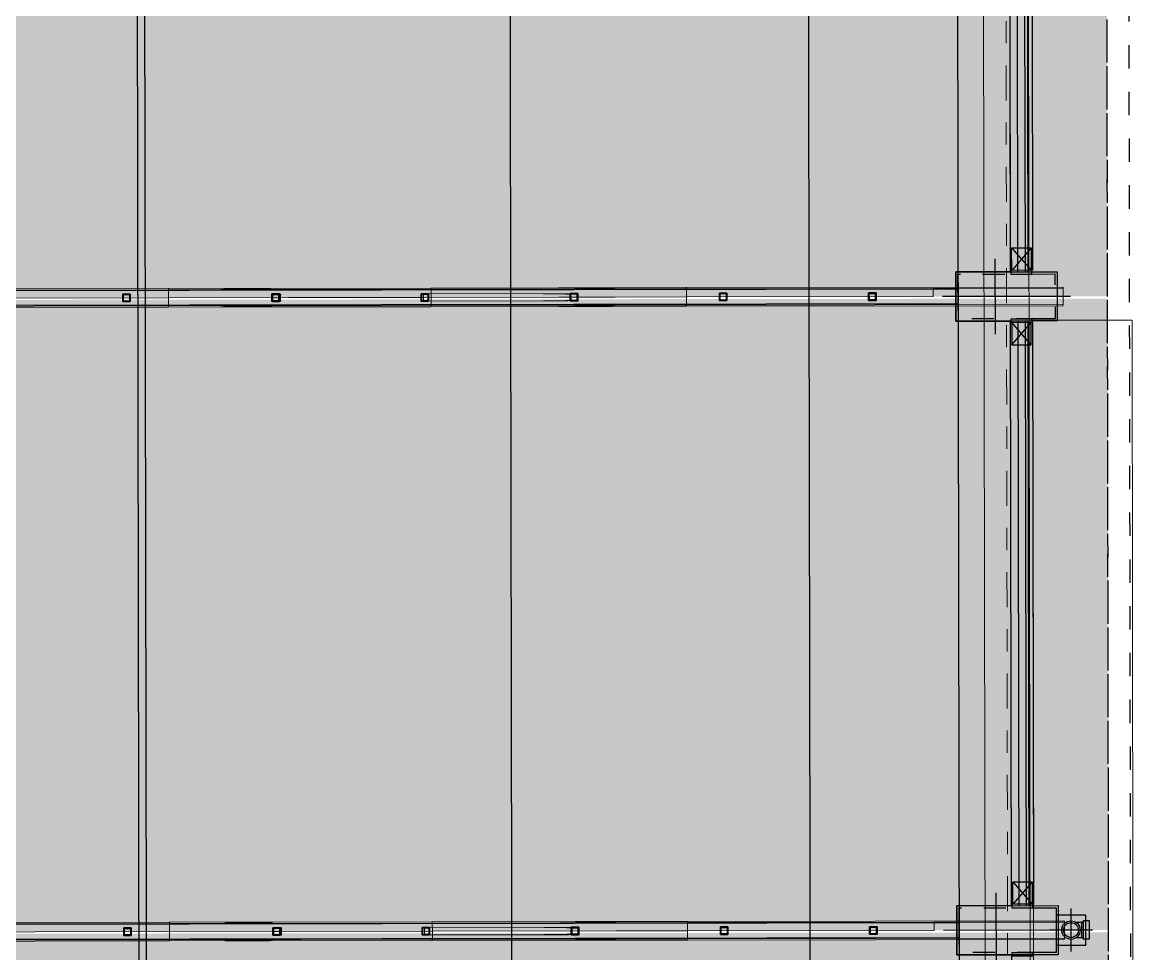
# Model space of a CAD drawing. Header units: inches. Extents: x 1693 to 10990, y 1878 to 5055.
# Drawn here: x 10313.09 to 10318.13, y 4353.76 to 4357.97 of the extents above; entities that cross this region are included whole.
import ezdxf

# ---------------------------------------------------------------- set-up
doc = ezdxf.new("R2010")
doc.units = ezdxf.units.IN
for name, pattern in [('CENTER2', [1.125, 0.75, -0.125, 0.125, -0.125]), ('Punto & Raya', [0.335139, 0.176389, -0.088194, 0, -0.070556]), ('Punto & Rayas', [0.335139, 0.15875, -0.088194, 0, -0.088194]), ('Rayas', [0.211667, 0.105833, -0.105833]), ('Rayas Pequeñas', [0.141111, 0.070556, -0.070556])]:
    doc.linetypes.add(name, pattern=pattern)
for name, color, linetype, lineweight, true_color in [('BLOQUE A-VIGAS_Pluma_Nº__69', 7, 'Continuous', 5, 0x71cebe), ('BLOQUE A-VIGAS_Pluma_Nº__90', 7, 'Continuous', 5, 0x00bfbf), ('BLOQUE E-MOBILIARIO_Pluma_Nº__28', 7, 'Continuous', 35, 0xa80f02), ('CUBIERTA CALAMINON Y TRANSLUCIDO_Pluma_Nº__4', 7, 'Continuous', 13, 0x029e21), ('CUBIERTA CALAMINON Y TRANSLUCIDO_Pluma_Nº__92', 7, 'Continuous', 13, 0xbf8080)]:
    doc.layers.add(name, color=color, linetype=linetype, lineweight=lineweight, true_color=true_color)
doc.layers.add('BLOQUE E-MOBILIARIO', color=7, linetype='Continuous')
doc.layers.add('CUBIERTA CALAMINON Y TRANSLUCIDO_Pluma_Nº__19', color=255, linetype='Continuous', lineweight=0)
doc.layers.add('CUBIERTA CALAMINON Y TRANSLUCIDO_Pluma_Nº__60', color=230, linetype='Continuous', lineweight=25)
pattern_1 = [(45, (0, 0), (-0.079549513, 0.079549513), []), (45, (-0.02652, 0.02652), (-0.079549513, 0.079549513), [])]

# ---------------------------------------------------------------- blocks, each defined once
blk = doc.blocks.new('SHS Conf en Caliente V 23[227]', base_point=(-2.7163, -412.0211))
at = {"layer": 'BLOQUE E-MOBILIARIO', "linetype": 'Continuous', "lineweight": 0, "true_color": 0xffffff}
h = blk.add_hatch(dxfattribs=at)
h.set_pattern_fill('ACERO', style=0, pattern_type=2)
h.set_pattern_definition(pattern_1)
h.paths.add_polyline_path([(-2.6845, -412.0055), (-2.7318, -411.9893), (-2.748, -412.0367), (-2.7007, -412.0528)])
h.paths.add_polyline_path([(-2.6883, -412.0074), (-2.7025, -412.049), (-2.7442, -412.0348), (-2.73, -411.9931)], flags=0)
at = {"layer": 'BLOQUE E-MOBILIARIO_Pluma_Nº__28', "color": 14, "linetype": 'Rayas Pequeñas', "lineweight": 35, "true_color": 0xa80f02}
for p, q in [((-2.7318, -411.9893), (-2.748, -412.0367)), ((-2.748, -412.0367), (-2.7007, -412.0528)), ((-2.7442, -412.0348), (-2.73, -411.9931)), ((-2.7025, -412.049), (-2.7442, -412.0348)), ((-2.6845, -412.0055), (-2.7318, -411.9893)), ((-2.73, -411.9931), (-2.6883, -412.0074)), ((-2.6883, -412.0074), (-2.7025, -412.049)), ((-2.7007, -412.0528), (-2.6845, -412.0055))]:
    blk.add_line(p, q, dxfattribs=at)
blk = doc.blocks.new('SHS Conf en Caliente V 23[228]', base_point=(-1.7699, -412.3442))
at = {"layer": 'BLOQUE E-MOBILIARIO', "linetype": 'Continuous', "lineweight": 0, "true_color": 0xffffff}
h = blk.add_hatch(dxfattribs=at)
h.set_pattern_fill('ACERO', style=0, pattern_type=2)
h.set_pattern_definition(pattern_1)
h.paths.add_polyline_path([(-1.7382, -412.3286), (-1.7855, -412.3125), (-1.8016, -412.3598), (-1.7543, -412.3759)])
h.paths.add_polyline_path([(-1.742, -412.3305), (-1.7562, -412.3721), (-1.7978, -412.3579), (-1.7836, -412.3163)], flags=0)
at = {"layer": 'BLOQUE E-MOBILIARIO_Pluma_Nº__28', "color": 14, "linetype": 'Rayas Pequeñas', "lineweight": 35, "true_color": 0xa80f02}
for p, q in [((-1.7855, -412.3125), (-1.8016, -412.3598)), ((-1.7978, -412.3579), (-1.7836, -412.3163)), ((-1.7382, -412.3286), (-1.7855, -412.3125)), ((-1.7836, -412.3163), (-1.742, -412.3305)), ((-1.742, -412.3305), (-1.7562, -412.3721)), ((-1.7543, -412.3759), (-1.7382, -412.3286)), ((-1.8016, -412.3598), (-1.7543, -412.3759)), ((-1.7562, -412.3721), (-1.7978, -412.3579))]:
    blk.add_line(p, q, dxfattribs=at)
blk = doc.blocks.new('SHS Conf en Caliente V 23[229]', base_point=(-0.8235, -412.6673))
at = {"layer": 'BLOQUE E-MOBILIARIO', "linetype": 'Continuous', "lineweight": 0, "true_color": 0xffffff}
h = blk.add_hatch(dxfattribs=at)
h.set_pattern_fill('ACERO', style=0, pattern_type=2)
h.set_pattern_definition(pattern_1)
h.paths.add_polyline_path([(-0.7918, -412.6517), (-0.8391, -412.6356), (-0.8553, -412.6829), (-0.808, -412.6991)])
h.paths.add_polyline_path([(-0.7956, -412.6536), (-0.8098, -412.6953), (-0.8515, -412.681), (-0.8373, -412.6394)], flags=0)
at = {"layer": 'BLOQUE E-MOBILIARIO_Pluma_Nº__28', "color": 14, "linetype": 'Rayas Pequeñas', "lineweight": 35, "true_color": 0xa80f02}
for p, q in [((-0.8391, -412.6356), (-0.8553, -412.6829)), ((-0.8515, -412.681), (-0.8373, -412.6394)), ((-0.7918, -412.6517), (-0.8391, -412.6356)), ((-0.8373, -412.6394), (-0.7956, -412.6536)), ((-0.7956, -412.6536), (-0.8098, -412.6953)), ((-0.808, -412.6991), (-0.7918, -412.6517)), ((-0.8553, -412.6829), (-0.808, -412.6991)), ((-0.8098, -412.6953), (-0.8515, -412.681))]:
    blk.add_line(p, q, dxfattribs=at)
blk = doc.blocks.new('SHS Conf en Caliente V 23[230]', base_point=(0.1228, -412.9905))
at = {"layer": 'BLOQUE E-MOBILIARIO', "linetype": 'Continuous', "lineweight": 0, "true_color": 0xffffff}
h = blk.add_hatch(dxfattribs=at)
h.set_pattern_fill('ACERO', style=0, pattern_type=2)
h.set_pattern_definition(pattern_1)
h.paths.add_polyline_path([(0.1546, -412.9749), (0.1072, -412.9587), (0.0911, -413.006), (0.1384, -413.0222)])
h.paths.add_polyline_path([(0.1507, -412.9767), (0.1365, -413.0184), (0.0949, -413.0042), (0.1091, -412.9625)], flags=0)
at = {"layer": 'BLOQUE E-MOBILIARIO_Pluma_Nº__28', "color": 14, "linetype": 'Rayas Pequeñas', "lineweight": 35, "true_color": 0xa80f02}
for p, q in [((0.1072, -412.9587), (0.0911, -413.006)), ((0.0911, -413.006), (0.1384, -413.0222)), ((0.0949, -413.0042), (0.1091, -412.9625)), ((0.1365, -413.0184), (0.0949, -413.0042)), ((0.1546, -412.9749), (0.1072, -412.9587)), ((0.1091, -412.9625), (0.1507, -412.9767)), ((0.1507, -412.9767), (0.1365, -413.0184)), ((0.1384, -413.0222), (0.1546, -412.9749))]:
    blk.add_line(p, q, dxfattribs=at)
blk = doc.blocks.new('SHS Conf en Caliente V 23[231]', base_point=(1.0692, -413.3136))
at = {"layer": 'BLOQUE E-MOBILIARIO', "linetype": 'Continuous', "lineweight": 0, "true_color": 0xffffff}
h = blk.add_hatch(dxfattribs=at)
h.set_pattern_fill('ACERO', style=0, pattern_type=2)
h.set_pattern_definition(pattern_1)
h.paths.add_polyline_path([(1.1009, -413.298), (1.0536, -413.2818), (1.0374, -413.3292), (1.0848, -413.3453)])
h.paths.add_polyline_path([(1.0971, -413.2999), (1.0829, -413.3415), (1.0412, -413.3273), (1.0555, -413.2857)], flags=0)
at = {"layer": 'BLOQUE E-MOBILIARIO_Pluma_Nº__28', "color": 14, "linetype": 'Rayas Pequeñas', "lineweight": 35, "true_color": 0xa80f02}
for p, q in [((1.0536, -413.2818), (1.0374, -413.3292)), ((1.0412, -413.3273), (1.0555, -413.2857)), ((1.1009, -413.298), (1.0536, -413.2818)), ((1.0555, -413.2857), (1.0971, -413.2999)), ((1.0971, -413.2999), (1.0829, -413.3415)), ((1.0848, -413.3453), (1.1009, -413.298)), ((1.0374, -413.3292), (1.0848, -413.3453)), ((1.0829, -413.3415), (1.0412, -413.3273))]:
    blk.add_line(p, q, dxfattribs=at)
blk = doc.blocks.new('SHS Conf en Caliente V 23[232]', base_point=(2.0155, -413.6367))
at = {"layer": 'BLOQUE E-MOBILIARIO', "linetype": 'Continuous', "lineweight": 0, "true_color": 0xffffff}
h = blk.add_hatch(dxfattribs=at)
h.set_pattern_fill('ACERO', style=0, pattern_type=2)
h.set_pattern_definition(pattern_1)
h.paths.add_polyline_path([(2.0473, -413.6211), (1.9999, -413.605), (1.9838, -413.6523), (2.0311, -413.6685)])
h.paths.add_polyline_path([(2.0435, -413.623), (2.0292, -413.6646), (1.9876, -413.6504), (2.0018, -413.6088)], flags=0)
at = {"layer": 'BLOQUE E-MOBILIARIO_Pluma_Nº__28', "color": 14, "linetype": 'Rayas Pequeñas', "lineweight": 35, "true_color": 0xa80f02}
for p, q in [((1.9999, -413.605), (1.9838, -413.6523)), ((1.9876, -413.6504), (2.0018, -413.6088)), ((2.0473, -413.6211), (1.9999, -413.605)), ((2.0018, -413.6088), (2.0435, -413.623)), ((2.0435, -413.623), (2.0292, -413.6646)), ((2.0311, -413.6685), (2.0473, -413.6211)), ((1.9838, -413.6523), (2.0311, -413.6685)), ((2.0292, -413.6646), (1.9876, -413.6504))]:
    blk.add_line(p, q, dxfattribs=at)
blk = doc.blocks.new('SHS Conf en Caliente V 23[256]', base_point=(-4.0895, -416.0431))
at = {"layer": 'BLOQUE E-MOBILIARIO', "linetype": 'Continuous', "lineweight": 0, "true_color": 0xffffff}
h = blk.add_hatch(dxfattribs=at)
h.set_pattern_fill('ACERO', style=0, pattern_type=2)
h.set_pattern_definition(pattern_1)
h.paths.add_polyline_path([(-4.0578, -416.0275), (-4.1051, -416.0113), (-4.1213, -416.0587), (-4.074, -416.0748)])
h.paths.add_polyline_path([(-4.0616, -416.0294), (-4.0758, -416.071), (-4.1175, -416.0568), (-4.1033, -416.0152)], flags=0)
at = {"layer": 'BLOQUE E-MOBILIARIO_Pluma_Nº__28', "color": 14, "linetype": 'Rayas Pequeñas', "lineweight": 35, "true_color": 0xa80f02}
for p, q in [((-4.1051, -416.0113), (-4.1213, -416.0587)), ((-4.0578, -416.0275), (-4.1051, -416.0113)), ((-4.1213, -416.0587), (-4.074, -416.0748)), ((-4.1175, -416.0568), (-4.1033, -416.0152)), ((-4.0758, -416.071), (-4.1175, -416.0568)), ((-4.1033, -416.0152), (-4.0616, -416.0294)), ((-4.0616, -416.0294), (-4.0758, -416.071)), ((-4.074, -416.0748), (-4.0578, -416.0275))]:
    blk.add_line(p, q, dxfattribs=at)
blk = doc.blocks.new('SHS Conf en Caliente V 23[257]', base_point=(-3.1432, -416.3662))
at = {"layer": 'BLOQUE E-MOBILIARIO', "linetype": 'Continuous', "lineweight": 0, "true_color": 0xffffff}
h = blk.add_hatch(dxfattribs=at)
h.set_pattern_fill('ACERO', style=0, pattern_type=2)
h.set_pattern_definition(pattern_1)
h.paths.add_polyline_path([(-3.1115, -416.3506), (-3.1588, -416.3345), (-3.1749, -416.3818), (-3.1276, -416.3979)])
h.paths.add_polyline_path([(-3.1153, -416.3525), (-3.1295, -416.3941), (-3.1711, -416.3799), (-3.1569, -416.3383)], flags=0)
at = {"layer": 'BLOQUE E-MOBILIARIO_Pluma_Nº__28', "color": 14, "linetype": 'Rayas Pequeñas', "lineweight": 35, "true_color": 0xa80f02}
for p, q in [((-3.1588, -416.3345), (-3.1749, -416.3818)), ((-3.1749, -416.3818), (-3.1276, -416.3979)), ((-3.1711, -416.3799), (-3.1569, -416.3383)), ((-3.1295, -416.3941), (-3.1711, -416.3799)), ((-3.1115, -416.3506), (-3.1588, -416.3345)), ((-3.1569, -416.3383), (-3.1153, -416.3525)), ((-3.1153, -416.3525), (-3.1295, -416.3941)), ((-3.1276, -416.3979), (-3.1115, -416.3506))]:
    blk.add_line(p, q, dxfattribs=at)
blk = doc.blocks.new('SHS Conf en Caliente V 23[258]', base_point=(-2.1968, -416.6893))
at = {"layer": 'BLOQUE E-MOBILIARIO', "linetype": 'Continuous', "lineweight": 0, "true_color": 0xffffff}
h = blk.add_hatch(dxfattribs=at)
h.set_pattern_fill('ACERO', style=0, pattern_type=2)
h.set_pattern_definition(pattern_1)
h.paths.add_polyline_path([(-2.1651, -416.6738), (-2.2124, -416.6576), (-2.2286, -416.7049), (-2.1813, -416.7211)])
h.paths.add_polyline_path([(-2.1689, -416.6756), (-2.1831, -416.7173), (-2.2248, -416.7031), (-2.2105, -416.6614)], flags=0)
at = {"layer": 'BLOQUE E-MOBILIARIO_Pluma_Nº__28', "color": 14, "linetype": 'Rayas Pequeñas', "lineweight": 35, "true_color": 0xa80f02}
for p, q in [((-2.2124, -416.6576), (-2.2286, -416.7049)), ((-2.2248, -416.7031), (-2.2105, -416.6614)), ((-2.1651, -416.6738), (-2.2124, -416.6576)), ((-2.2105, -416.6614), (-2.1689, -416.6756)), ((-2.1689, -416.6756), (-2.1831, -416.7173)), ((-2.1813, -416.7211), (-2.1651, -416.6738)), ((-2.2286, -416.7049), (-2.1813, -416.7211)), ((-2.1831, -416.7173), (-2.2248, -416.7031))]:
    blk.add_line(p, q, dxfattribs=at)
blk = doc.blocks.new('SHS Conf en Caliente V 23[259]', base_point=(-1.2505, -417.0125))
at = {"layer": 'BLOQUE E-MOBILIARIO', "linetype": 'Continuous', "lineweight": 0, "true_color": 0xffffff}
h = blk.add_hatch(dxfattribs=at)
h.set_pattern_fill('ACERO', style=0, pattern_type=2)
h.set_pattern_definition(pattern_1)
h.paths.add_polyline_path([(-1.2187, -416.9969), (-1.2661, -416.9807), (-1.2822, -417.028), (-1.2349, -417.0442)])
h.paths.add_polyline_path([(-1.2226, -416.9988), (-1.2368, -417.0404), (-1.2784, -417.0262), (-1.2642, -416.9845)], flags=0)
at = {"layer": 'BLOQUE E-MOBILIARIO_Pluma_Nº__28', "color": 14, "linetype": 'Rayas Pequeñas', "lineweight": 35, "true_color": 0xa80f02}
for p, q in [((-1.2661, -416.9807), (-1.2822, -417.028)), ((-1.2784, -417.0262), (-1.2642, -416.9845)), ((-1.2187, -416.9969), (-1.2661, -416.9807)), ((-1.2642, -416.9845), (-1.2226, -416.9988)), ((-1.2822, -417.028), (-1.2349, -417.0442)), ((-1.2368, -417.0404), (-1.2784, -417.0262)), ((-1.2226, -416.9988), (-1.2368, -417.0404)), ((-1.2349, -417.0442), (-1.2187, -416.9969))]:
    blk.add_line(p, q, dxfattribs=at)
blk = doc.blocks.new('SHS Conf en Caliente V 23[260]', base_point=(-0.3041, -417.3356))
at = {"layer": 'BLOQUE E-MOBILIARIO', "linetype": 'Continuous', "lineweight": 0, "true_color": 0xffffff}
h = blk.add_hatch(dxfattribs=at)
h.set_pattern_fill('ACERO', style=0, pattern_type=2)
h.set_pattern_definition(pattern_1)
h.paths.add_polyline_path([(-0.2724, -417.32), (-0.3197, -417.3039), (-0.3359, -417.3512), (-0.2885, -417.3673)])
h.paths.add_polyline_path([(-0.2762, -417.3219), (-0.2904, -417.3635), (-0.3321, -417.3493), (-0.3178, -417.3077)], flags=0)
at = {"layer": 'BLOQUE E-MOBILIARIO_Pluma_Nº__28', "color": 14, "linetype": 'Rayas Pequeñas', "lineweight": 35, "true_color": 0xa80f02}
for p, q in [((-0.3197, -417.3039), (-0.3359, -417.3512)), ((-0.3359, -417.3512), (-0.2885, -417.3673)), ((-0.3321, -417.3493), (-0.3178, -417.3077)), ((-0.2904, -417.3635), (-0.3321, -417.3493)), ((-0.2724, -417.32), (-0.3197, -417.3039)), ((-0.3178, -417.3077), (-0.2762, -417.3219)), ((-0.2762, -417.3219), (-0.2904, -417.3635)), ((-0.2885, -417.3673), (-0.2724, -417.32))]:
    blk.add_line(p, q, dxfattribs=at)
blk = doc.blocks.new('SHS Conf en Caliente V 23[261]', base_point=(0.6422, -417.6587))
at = {"layer": 'BLOQUE E-MOBILIARIO', "linetype": 'Continuous', "lineweight": 0, "true_color": 0xffffff}
h = blk.add_hatch(dxfattribs=at)
h.set_pattern_fill('ACERO', style=0, pattern_type=2)
h.set_pattern_definition(pattern_1)
h.paths.add_polyline_path([(0.674, -417.6431), (0.6267, -417.627), (0.6105, -417.6743), (0.6578, -417.6905)])
h.paths.add_polyline_path([(0.6702, -417.645), (0.6559, -417.6867), (0.6143, -417.6724), (0.6285, -417.6308)], flags=0)
at = {"layer": 'BLOQUE E-MOBILIARIO_Pluma_Nº__28', "color": 14, "linetype": 'Rayas Pequeñas', "lineweight": 35, "true_color": 0xa80f02}
for p, q in [((0.6267, -417.627), (0.6105, -417.6743)), ((0.6143, -417.6724), (0.6285, -417.6308)), ((0.674, -417.6431), (0.6267, -417.627)), ((0.6285, -417.6308), (0.6702, -417.645)), ((0.6702, -417.645), (0.6559, -417.6867)), ((0.6578, -417.6905), (0.674, -417.6431)), ((0.6105, -417.6743), (0.6578, -417.6905)), ((0.6559, -417.6867), (0.6143, -417.6724))]:
    blk.add_line(p, q, dxfattribs=at)

msp = doc.modelspace()

# ---------------------------------------------------------------- hatches: boundary and pattern name
at = {"layer": 'CUBIERTA CALAMINON Y TRANSLUCIDO_Pluma_Nº__19', "linetype": 'Continuous', "lineweight": 0}
h = msp.add_hatch(color=255, dxfattribs=at)
h.set_gradient(color1=(255, 255, 255), color2=(0, 0, 0), one_color=1, name='INVCYLINDER')
h.paths.add_polyline_path([(10295.9652, 4359.5653), (10295.9634, 4356.6964), (10318.0033, 4356.7332), (10318.0021, 4359.5916)])
h = msp.add_hatch(color=255, dxfattribs=at)
h.set_gradient(color1=(199, 200, 202), color2=(0, 0, 0), one_color=1, name='INVCYLINDER')
h.paths.add_polyline_path([(10295.97, 4356.6964), (10295.9682, 4353.8275), (10318.0081, 4353.8643), (10318.007, 4356.7227)])
h = msp.add_hatch(color=255, dxfattribs=at)
h.set_gradient(color1=(255, 255, 255), color2=(0, 0, 0), one_color=1, name='INVCYLINDER')
h.paths.add_polyline_path([(10295.9747, 4353.8275), (10295.973, 4350.9585), (10318.0129, 4350.9953), (10318.0117, 4353.8538)])

# ---------------------------------------------------------------- linework, layer by layer
at = {"layer": 'BLOQUE A-VIGAS_Pluma_Nº__69', "color": 123, "linetype": 'Punto & Rayas', "lineweight": 5, "true_color": 0x71cebe}
msp.add_line((10317.5191, 4373.8346), (10317.5718, 4342.2764), dxfattribs=at)
at = {"layer": 'BLOQUE A-VIGAS_Pluma_Nº__90', "color": 132, "linetype": 'Continuous', "lineweight": 5, "true_color": 0x00bfbf}
for p, q in [((10317.4179, 4373.8344), (10317.4705, 4342.2763)), ((10317.6204, 4373.8348), (10317.6731, 4342.2766))]:
    msp.add_line(p, q, dxfattribs=at)
at = {"layer": 'CUBIERTA CALAMINON Y TRANSLUCIDO_Pluma_Nº__4', "color": 104, "linetype": 'Continuous', "lineweight": 5, "true_color": 0x029e21, "flags": 128}
for points in [[(10297.1744, 4356.7352), (10297.764, 4356.7362), (10298.8796, 4356.738), (10300.0348, 4356.74), (10301.2242, 4356.742), (10302.4423, 4356.744), (10303.6837, 4356.7461), (10304.9426, 4356.7482), (10306.2131, 4356.7503), (10307.4895, 4356.7524), (10308.766, 4356.7546), (10310.0365, 4356.7567), (10311.2954, 4356.7588), (10312.5367, 4356.7609), (10313.7549, 4356.7629), (10314.9443, 4356.7649), (10316.0994, 4356.7668), (10317.215, 4356.7687), (10317.8047, 4356.7696)], [(10317.802, 4356.775), (10316.097, 4356.7722), (10314.9422, 4356.7703), (10313.7531, 4356.7683), (10312.5353, 4356.7662), (10311.2943, 4356.7642), (10310.0358, 4356.7621), (10308.7656, 4356.76), (10307.4895, 4356.7578), (10306.2135, 4356.7557), (10304.9433, 4356.7536), (10303.6848, 4356.7515), (10302.4438, 4356.7494), (10301.226, 4356.7474), (10300.0369, 4356.7454), (10298.8821, 4356.7435), (10297.177, 4356.7406)], [(10315.777, 4356.7663), (10314.9443, 4356.7649), (10313.7549, 4356.7629), (10312.5367, 4356.7609), (10311.2954, 4356.7588), (10310.0365, 4356.7567), (10308.766, 4356.7546), (10307.4895, 4356.7524), (10306.2131, 4356.7503), (10304.9426, 4356.7482), (10303.6837, 4356.7461), (10302.4423, 4356.744), (10301.2242, 4356.742), (10300.0348, 4356.74), (10299.2021, 4356.7386)], [(10315.7643, 4356.7716), (10314.9422, 4356.7703), (10313.7531, 4356.7683), (10312.5353, 4356.7662), (10311.2943, 4356.7642), (10310.0358, 4356.7621), (10308.7656, 4356.76), (10307.4895, 4356.7578), (10306.2135, 4356.7557), (10304.9433, 4356.7536), (10303.6848, 4356.7515), (10302.4438, 4356.7494), (10301.226, 4356.7474), (10300.0369, 4356.7454), (10299.2148, 4356.744)], [(10317.2151, 4356.7319), (10316.0995, 4356.73), (10314.9444, 4356.7281), (10313.755, 4356.7261), (10312.5368, 4356.7241), (10311.2954, 4356.722), (10310.0366, 4356.7199), (10308.766, 4356.7178), (10307.5031, 4356.7157)], [(10315.777, 4356.7295), (10314.9444, 4356.7281), (10313.755, 4356.7261), (10312.5368, 4356.7241), (10311.2954, 4356.722), (10310.0366, 4356.7199), (10308.766, 4356.7178), (10307.5031, 4356.7157)], [(10313.7531, 4356.7683), (10313.7535, 4356.7682), (10313.7538, 4356.7679), (10313.7541, 4356.7674), (10313.7544, 4356.7667), (10313.7546, 4356.7659), (10313.7548, 4356.765), (10313.7549, 4356.7639), (10313.7549, 4356.7629), (10313.755, 4356.7261), (10313.755, 4356.6893), (10313.755, 4356.6883), (10313.7549, 4356.6872), (10313.7547, 4356.6863), (10313.7545, 4356.6855), (10313.7542, 4356.6848), (10313.7539, 4356.6843), (10313.7536, 4356.684), (10313.7532, 4356.6839)], [(10313.7531, 4356.7683), (10313.7535, 4356.7682), (10313.7538, 4356.7679), (10313.7541, 4356.7674), (10313.7544, 4356.7667), (10313.7546, 4356.7659), (10313.7548, 4356.765), (10313.7549, 4356.7639), (10313.7549, 4356.7629), (10313.755, 4356.7261), (10313.755, 4356.6893), (10313.755, 4356.6883), (10313.7549, 4356.6872), (10313.7547, 4356.6863), (10313.7545, 4356.6855), (10313.7542, 4356.6848), (10313.7539, 4356.6843), (10313.7536, 4356.684), (10313.7532, 4356.6839)], [(10313.9982, 4356.7633), (10313.9908, 4356.7633)], [(10314.215, 4356.7637), (10313.9982, 4356.7633)], [(10314.2076, 4356.769), (10314.0056, 4356.7687)], [(10314.2076, 4356.7663), (10314.0057, 4356.766)], [(10315.5918, 4356.7714), (10314.9422, 4356.7703), (10314.2076, 4356.769)], [(10314.2204, 4356.7664), (10314.2076, 4356.7663)], [(10314.2225, 4356.7637), (10314.215, 4356.7637)], [(10315.5791, 4356.7659), (10314.9443, 4356.7649), (10314.2225, 4356.7637)], [(10314.2622, 4356.7269), (10314.2225, 4356.7269)], [(10314.2353, 4356.7438), (10314.2383, 4356.7438)], [(10314.2383, 4356.7418), (10314.2353, 4356.7417)], [(10314.2383, 4356.7418), (10314.2383, 4356.7438)], [(10314.24, 4356.7438), (10314.24, 4356.7418)], [(10314.2456, 4356.7438), (10314.2468, 4356.7426)], [(10314.2468, 4356.7426), (10314.247, 4356.7418)], [(10314.2599, 4356.7426), (10314.2563, 4356.7438)], [(10314.2596, 4356.7438), (10314.2632, 4356.7426)], [(10314.2614, 4356.7412), (10314.2596, 4356.7418)], [(10314.2604, 4356.7418), (10314.2599, 4356.7426)], [(10314.2622, 4356.7398), (10314.2614, 4356.7412)], [(10314.2622, 4356.7141), (10314.2622, 4356.7269), (10314.2622, 4356.7398)], [(10314.2632, 4356.7426), (10314.2637, 4356.7418)], [(10314.9088, 4356.728), (10314.299, 4356.727)], [(10314.9092, 4356.7123), (10314.9088, 4356.7152), (10314.9087, 4356.7408), (10314.9092, 4356.7437)], [(10314.9092, 4356.7437), (10314.9102, 4356.7449)], [(10315.5611, 4356.746), (10314.9102, 4356.7449)], [(10314.9422, 4356.7703), (10314.9426, 4356.7702), (10314.943, 4356.7699), (10314.9433, 4356.7694), (10314.9437, 4356.7687), (10314.9439, 4356.7679), (10314.9441, 4356.7669), (10314.9443, 4356.7659), (10314.9443, 4356.7649), (10314.9443, 4356.745)], [(10314.9422, 4356.7703), (10314.9426, 4356.7702), (10314.943, 4356.7699), (10314.9433, 4356.7694), (10314.9437, 4356.7687), (10314.9439, 4356.7679), (10314.9441, 4356.7669), (10314.9443, 4356.7659), (10314.9443, 4356.7649), (10314.9444, 4356.7281), (10314.9444, 4356.6913), (10314.9444, 4356.6902), (10314.9443, 4356.6892), (10314.9441, 4356.6883), (10314.9438, 4356.6875), (10314.9435, 4356.6868), (10314.9431, 4356.6863), (10314.9427, 4356.686), (10314.9423, 4356.6859)], [(10314.9422, 4356.7703), (10314.9426, 4356.7702), (10314.943, 4356.7699), (10314.9433, 4356.7694), (10314.9437, 4356.7687), (10314.9439, 4356.7679), (10314.9441, 4356.7669), (10314.9443, 4356.7659), (10314.9443, 4356.7649), (10314.9444, 4356.7281), (10314.9444, 4356.6913), (10314.9444, 4356.6902), (10314.9443, 4356.6892), (10314.9441, 4356.6883), (10314.9438, 4356.6875), (10314.9435, 4356.6868), (10314.9431, 4356.6863), (10314.9427, 4356.686), (10314.9423, 4356.6859)], [(10315.5534, 4356.7448), (10315.4515, 4356.7446)], [(10315.5572, 4356.7434), (10315.5518, 4356.7434)], [(10315.5611, 4356.744), (10315.5525, 4356.7439)], [(10315.5892, 4356.7448), (10315.5534, 4356.7448)], [(10315.5792, 4356.7434), (10315.5572, 4356.7434)], [(10315.5855, 4356.7659), (10315.5791, 4356.7659)], [(10315.5855, 4356.746), (10315.5792, 4356.746)], [(10315.5792, 4356.744), (10315.5855, 4356.744)], [(10315.7706, 4356.7663), (10315.5855, 4356.7659)], [(10315.5901, 4356.746), (10315.5892, 4356.746)], [(10315.5892, 4356.744), (10315.5901, 4356.744)], [(10315.5901, 4356.746), (10315.5901, 4356.744)], [(10315.7643, 4356.7716), (10315.5918, 4356.7714)], [(10315.7643, 4356.7689), (10315.5918, 4356.7687)], [(10317.802, 4356.775), (10316.097, 4356.7722), (10315.7643, 4356.7716)], [(10315.7752, 4356.769), (10315.7643, 4356.7689)], [(10315.777, 4356.7663), (10315.7706, 4356.7663)], [(10315.777, 4356.7663), (10316.0994, 4356.7668), (10317.215, 4356.7687), (10317.8047, 4356.7696)], [(10317.2151, 4356.7319), (10316.0995, 4356.73), (10315.777, 4356.7295)], [(10316.097, 4356.7722), (10316.0975, 4356.7721), (10316.0979, 4356.7718), (10316.0983, 4356.7713), (10316.0987, 4356.7706), (10316.099, 4356.7698), (10316.0993, 4356.7689), (10316.0994, 4356.7679), (10316.0994, 4356.7668), (10316.0995, 4356.73), (10316.0996, 4356.6932), (10316.0995, 4356.6922), (10316.0994, 4356.6912), (10316.0992, 4356.6902), (10316.0989, 4356.6894), (10316.0985, 4356.6887), (10316.0981, 4356.6882), (10316.0976, 4356.6879), (10316.0971, 4356.6878)], [(10316.097, 4356.7722), (10316.0975, 4356.7721), (10316.0979, 4356.7718), (10316.0983, 4356.7713), (10316.0987, 4356.7706), (10316.099, 4356.7698), (10316.0993, 4356.7689), (10316.0994, 4356.7679), (10316.0994, 4356.7668), (10316.0995, 4356.73), (10316.0996, 4356.6932), (10316.0995, 4356.6922), (10316.0994, 4356.6912), (10316.0992, 4356.6902), (10316.0989, 4356.6894), (10316.0985, 4356.6887), (10316.0981, 4356.6882), (10316.0976, 4356.6879), (10316.0971, 4356.6878)], [(10317.2151, 4356.7319), (10317.215, 4356.7687)], [(10317.2151, 4356.7319), (10317.215, 4356.7687)], [(10317.8022, 4356.6907), (10317.8027, 4356.6908), (10317.8032, 4356.6911), (10317.8036, 4356.6916), (10317.804, 4356.6922), (10317.8044, 4356.6931), (10317.8046, 4356.694), (10317.8048, 4356.695), (10317.8048, 4356.6961), (10317.8047, 4356.7696), (10317.8046, 4356.7707), (10317.8045, 4356.7717), (10317.8042, 4356.7726), (10317.8039, 4356.7735), (10317.8035, 4356.7741), (10317.803, 4356.7746), (10317.8026, 4356.7749), (10317.802, 4356.775)], [(10317.8022, 4356.6907), (10317.8027, 4356.6908), (10317.8032, 4356.6911), (10317.8036, 4356.6916), (10317.804, 4356.6922), (10317.8044, 4356.6931), (10317.8046, 4356.694), (10317.8048, 4356.695), (10317.8048, 4356.6961), (10317.8047, 4356.7696), (10317.8046, 4356.7707), (10317.8045, 4356.7717), (10317.8042, 4356.7726), (10317.8039, 4356.7735), (10317.8035, 4356.7741), (10317.803, 4356.7746), (10317.8026, 4356.7749), (10317.802, 4356.775)], [(10317.8048, 4356.6961), (10316.0996, 4356.6932), (10314.9444, 4356.6913), (10313.755, 4356.6893), (10312.5369, 4356.6873), (10311.2955, 4356.6852), (10310.0366, 4356.6831), (10308.7661, 4356.681), (10307.4897, 4356.6788), (10306.2132, 4356.6767), (10304.9427, 4356.6746), (10303.6838, 4356.6725), (10302.4425, 4356.6704), (10301.2243, 4356.6684), (10300.0349, 4356.6664), (10298.8798, 4356.6645), (10297.1745, 4356.6616)], [(10317.8022, 4356.6907), (10316.0971, 4356.6878), (10314.9423, 4356.6859), (10313.7532, 4356.6839), (10312.5354, 4356.6819), (10311.2944, 4356.6798), (10310.0359, 4356.6777), (10308.7657, 4356.6756), (10307.4897, 4356.6734), (10306.2136, 4356.6713), (10304.9434, 4356.6692), (10303.6849, 4356.6671), (10302.4439, 4356.665), (10301.2261, 4356.663), (10300.037, 4356.661), (10298.8822, 4356.6591), (10297.1772, 4356.6562)], [(10315.7771, 4356.6927), (10314.9444, 4356.6913), (10313.755, 4356.6893), (10312.5369, 4356.6873), (10311.2955, 4356.6852), (10310.0366, 4356.6831), (10308.7661, 4356.681), (10307.4897, 4356.6788), (10306.2132, 4356.6767), (10304.9427, 4356.6746), (10303.6838, 4356.6725), (10302.4425, 4356.6704), (10301.2243, 4356.6684), (10300.0349, 4356.6664), (10299.2022, 4356.665)], [(10315.7644, 4356.6873), (10314.9423, 4356.6859), (10313.7532, 4356.6839), (10312.5354, 4356.6819), (10311.2944, 4356.6798), (10310.0359, 4356.6777), (10308.7657, 4356.6756), (10307.4897, 4356.6734), (10306.2136, 4356.6713), (10304.9434, 4356.6692), (10303.6849, 4356.6671), (10302.4439, 4356.665), (10301.2261, 4356.663), (10300.037, 4356.661), (10299.2149, 4356.6596)], [(10313.9984, 4356.6897), (10313.991, 4356.6897)], [(10314.2152, 4356.6901), (10313.9984, 4356.6897)], [(10314.2078, 4356.6874), (10314.0058, 4356.687)], [(10314.2078, 4356.6847), (10314.0058, 4356.6843)], [(10314.2205, 4356.6874), (10314.2078, 4356.6874)], [(10315.5919, 4356.687), (10314.9423, 4356.6859), (10314.2078, 4356.6847)], [(10314.2226, 4356.6901), (10314.2152, 4356.6901)], [(10315.5793, 4356.6924), (10314.9444, 4356.6913), (10314.2226, 4356.6901)], [(10314.2353, 4356.712), (10314.2383, 4356.7121)], [(10314.2383, 4356.71), (10314.2353, 4356.71)], [(10314.2383, 4356.71), (10314.2383, 4356.7121)], [(10314.24, 4356.71), (10314.24, 4356.7121)], [(10314.2469, 4356.7112), (10314.2456, 4356.71)], [(10314.247, 4356.7121), (10314.2469, 4356.7112)], [(10314.2563, 4356.7101), (10314.26, 4356.7112)], [(10314.2597, 4356.7121), (10314.2615, 4356.7127)], [(10314.2633, 4356.7113), (10314.2597, 4356.7101)], [(10314.26, 4356.7112), (10314.2604, 4356.7121)], [(10314.2615, 4356.7127), (10314.2622, 4356.7141)], [(10314.2637, 4356.7121), (10314.2633, 4356.7113)], [(10314.9103, 4356.7111), (10314.9092, 4356.7123)], [(10315.5611, 4356.7122), (10314.9103, 4356.7111)], [(10314.9444, 4356.7112), (10314.9444, 4356.6913), (10314.9444, 4356.6902), (10314.9443, 4356.6892), (10314.9441, 4356.6883), (10314.9438, 4356.6875), (10314.9435, 4356.6868), (10314.9431, 4356.6863), (10314.9427, 4356.686), (10314.9423, 4356.6859)], [(10315.5534, 4356.7134), (10315.4516, 4356.7132)], [(10315.5573, 4356.7148), (10315.5519, 4356.7148)], [(10315.5611, 4356.7143), (10315.5525, 4356.7142)], [(10315.5893, 4356.7135), (10315.5534, 4356.7134)], [(10315.5792, 4356.7149), (10315.5573, 4356.7148)], [(10315.5856, 4356.7143), (10315.5792, 4356.7143)], [(10315.5792, 4356.7123), (10315.5856, 4356.7123)], [(10315.5856, 4356.6924), (10315.5793, 4356.6924)], [(10315.7708, 4356.6927), (10315.5856, 4356.6924)], [(10315.5901, 4356.7143), (10315.5893, 4356.7143)], [(10315.5893, 4356.7123), (10315.5901, 4356.7123)], [(10315.5901, 4356.7143), (10315.5901, 4356.7123)], [(10315.7644, 4356.69), (10315.5919, 4356.6897)], [(10315.7644, 4356.6873), (10315.5919, 4356.687)], [(10317.8022, 4356.6907), (10316.0971, 4356.6878), (10315.7644, 4356.6873)], [(10315.7753, 4356.69), (10315.7644, 4356.69)], [(10315.7771, 4356.6927), (10315.7708, 4356.6927)], [(10317.8048, 4356.6961), (10316.0996, 4356.6932), (10315.7771, 4356.6927)], [(10317.8068, 4353.9061), (10316.1018, 4353.9033), (10314.9469, 4353.9013), (10313.7579, 4353.8994), (10312.5401, 4353.8973), (10311.2991, 4353.8953), (10310.0406, 4353.8932), (10308.7704, 4353.891), (10307.4943, 4353.8889), (10306.2183, 4353.8868), (10304.9481, 4353.8846), (10303.6896, 4353.8825), (10302.4486, 4353.8805), (10301.2307, 4353.8784), (10300.0417, 4353.8765), (10298.8869, 4353.8745), (10297.1818, 4353.8717)], [(10317.8068, 4353.9061), (10316.1018, 4353.9033), (10315.7691, 4353.9027)], [(10317.807, 4353.8217), (10317.8075, 4353.8218), (10317.808, 4353.8222), (10317.8084, 4353.8227), (10317.8088, 4353.8233), (10317.8092, 4353.8241), (10317.8094, 4353.8251), (10317.8095, 4353.8261), (10317.8096, 4353.8271), (10317.8095, 4353.9007), (10317.8094, 4353.9018), (10317.8093, 4353.9028), (10317.809, 4353.9037), (10317.8087, 4353.9045), (10317.8083, 4353.9052), (10317.8078, 4353.9057), (10317.8073, 4353.906), (10317.8068, 4353.9061)], [(10317.807, 4353.8217), (10317.8075, 4353.8218), (10317.808, 4353.8222), (10317.8084, 4353.8227), (10317.8088, 4353.8233), (10317.8092, 4353.8241), (10317.8094, 4353.8251), (10317.8095, 4353.8261), (10317.8096, 4353.8271), (10317.8095, 4353.9007), (10317.8094, 4353.9018), (10317.8093, 4353.9028), (10317.809, 4353.9037), (10317.8087, 4353.9045), (10317.8083, 4353.9052), (10317.8078, 4353.9057), (10317.8073, 4353.906), (10317.8068, 4353.9061)], [(10297.1792, 4353.8663), (10297.7688, 4353.8673), (10298.8844, 4353.8691), (10300.0396, 4353.871), (10301.229, 4353.873), (10302.4471, 4353.8751), (10303.6885, 4353.8771), (10304.9474, 4353.8792), (10306.2179, 4353.8814), (10307.4943, 4353.8835), (10308.7707, 4353.8856), (10310.0413, 4353.8878), (10311.3002, 4353.8899), (10312.5415, 4353.8919), (10313.7597, 4353.894), (10314.9491, 4353.8959), (10316.1042, 4353.8979), (10317.2198, 4353.8997), (10317.8095, 4353.9007)], [(10315.7818, 4353.8973), (10314.9491, 4353.8959), (10313.7597, 4353.894), (10312.5415, 4353.8919), (10311.3002, 4353.8899), (10310.0413, 4353.8878), (10308.7707, 4353.8856), (10307.4943, 4353.8835), (10306.2179, 4353.8814), (10304.9474, 4353.8792), (10303.6885, 4353.8771), (10302.4471, 4353.8751), (10301.229, 4353.873), (10300.0396, 4353.871), (10299.2069, 4353.8697)], [(10315.7691, 4353.9027), (10314.9469, 4353.9013), (10313.7579, 4353.8994), (10312.5401, 4353.8973), (10311.2991, 4353.8953), (10310.0406, 4353.8932), (10308.7704, 4353.891), (10307.4943, 4353.8889), (10306.2183, 4353.8868), (10304.9481, 4353.8846), (10303.6896, 4353.8825), (10302.4486, 4353.8805), (10301.2307, 4353.8784), (10300.0417, 4353.8765), (10299.2196, 4353.8751)], [(10317.2199, 4353.8629), (10316.1043, 4353.8611), (10314.9492, 4353.8592), (10313.7598, 4353.8572), (10312.5416, 4353.8551), (10311.3002, 4353.8531), (10310.0414, 4353.851), (10308.7708, 4353.8488), (10307.5079, 4353.8467)], [(10315.7818, 4353.8605), (10314.9492, 4353.8592), (10313.7598, 4353.8572), (10312.5416, 4353.8551), (10311.3002, 4353.8531), (10310.0414, 4353.851), (10308.7708, 4353.8488), (10307.5079, 4353.8467)], [(10313.7579, 4353.8994), (10313.7582, 4353.8993), (10313.7586, 4353.8989), (10313.7589, 4353.8984), (10313.7592, 4353.8978), (10313.7594, 4353.897), (10313.7596, 4353.896), (10313.7597, 4353.895), (10313.7597, 4353.894), (10313.7598, 4353.8572), (10313.7598, 4353.8204), (10313.7598, 4353.8193), (10313.7597, 4353.8183), (10313.7595, 4353.8174), (10313.7593, 4353.8166), (10313.759, 4353.8159), (10313.7587, 4353.8154), (10313.7584, 4353.8151), (10313.758, 4353.815)], [(10313.7579, 4353.8994), (10313.7582, 4353.8993), (10313.7586, 4353.8989), (10313.7589, 4353.8984), (10313.7592, 4353.8978), (10313.7594, 4353.897), (10313.7596, 4353.896), (10313.7597, 4353.895), (10313.7597, 4353.894), (10313.7598, 4353.8572), (10313.7598, 4353.8204), (10313.7598, 4353.8193), (10313.7597, 4353.8183), (10313.7595, 4353.8174), (10313.7593, 4353.8166), (10313.759, 4353.8159), (10313.7587, 4353.8154), (10313.7584, 4353.8151), (10313.758, 4353.815)], [(10314.003, 4353.8944), (10313.9956, 4353.8944)], [(10314.2198, 4353.8947), (10314.003, 4353.8944)], [(10314.2124, 4353.9001), (10314.0104, 4353.8998)], [(10314.2124, 4353.8974), (10314.0104, 4353.8971)], [(10315.5966, 4353.9024), (10314.9469, 4353.9013), (10314.2124, 4353.9001)], [(10314.2252, 4353.8974), (10314.2124, 4353.8974)], [(10314.2272, 4353.8947), (10314.2198, 4353.8947)], [(10315.5839, 4353.897), (10314.9491, 4353.8959), (10314.2272, 4353.8947)], [(10314.267, 4353.858), (10314.2273, 4353.858)], [(10314.2401, 4353.8748), (10314.243, 4353.8749)], [(10314.2431, 4353.8728), (10314.2401, 4353.8728)], [(10314.2431, 4353.8728), (10314.243, 4353.8749)], [(10314.2448, 4353.8749), (10314.2448, 4353.8728)], [(10314.2504, 4353.8749), (10314.2516, 4353.8737)], [(10314.2516, 4353.8737), (10314.2518, 4353.8728)], [(10314.2647, 4353.8737), (10314.2611, 4353.8749)], [(10314.2644, 4353.8749), (10314.268, 4353.8737)], [(10314.2662, 4353.8723), (10314.2644, 4353.8729)], [(10314.2652, 4353.8729), (10314.2647, 4353.8737)], [(10314.267, 4353.8708), (10314.2662, 4353.8723)], [(10314.267, 4353.8452), (10314.267, 4353.858), (10314.267, 4353.8708)], [(10314.268, 4353.8737), (10314.2685, 4353.8729)], [(10314.9135, 4353.8591), (10314.3038, 4353.8581)], [(10314.914, 4353.8434), (10314.9136, 4353.8463), (10314.9135, 4353.8719), (10314.914, 4353.8748)], [(10314.914, 4353.8748), (10314.915, 4353.876)], [(10315.5659, 4353.8771), (10314.915, 4353.876)], [(10314.9469, 4353.9013), (10314.9474, 4353.9012), (10314.9478, 4353.9009), (10314.9481, 4353.9004), (10314.9485, 4353.8998), (10314.9487, 4353.8989), (10314.9489, 4353.898), (10314.9491, 4353.897), (10314.9491, 4353.8959), (10314.9491, 4353.876)], [(10314.9469, 4353.9013), (10314.9474, 4353.9012), (10314.9478, 4353.9009), (10314.9481, 4353.9004), (10314.9485, 4353.8998), (10314.9487, 4353.8989), (10314.9489, 4353.898), (10314.9491, 4353.897), (10314.9491, 4353.8959), (10314.9492, 4353.8592), (10314.9492, 4353.8224), (10314.9492, 4353.8213), (10314.9491, 4353.8203), (10314.9489, 4353.8194), (10314.9486, 4353.8185), (10314.9483, 4353.8179), (10314.9479, 4353.8174), (10314.9475, 4353.8171), (10314.9471, 4353.817)], [(10314.9469, 4353.9013), (10314.9474, 4353.9012), (10314.9478, 4353.9009), (10314.9481, 4353.9004), (10314.9485, 4353.8998), (10314.9487, 4353.8989), (10314.9489, 4353.898), (10314.9491, 4353.897), (10314.9491, 4353.8959), (10314.9492, 4353.8592), (10314.9492, 4353.8224), (10314.9492, 4353.8213), (10314.9491, 4353.8203), (10314.9489, 4353.8194), (10314.9486, 4353.8185), (10314.9483, 4353.8179), (10314.9479, 4353.8174), (10314.9475, 4353.8171), (10314.9471, 4353.817)], [(10315.5582, 4353.8759), (10315.4563, 4353.8757)], [(10315.562, 4353.8744), (10315.5566, 4353.8744)], [(10315.5659, 4353.875), (10315.5573, 4353.875)], [(10315.594, 4353.8759), (10315.5582, 4353.8759)], [(10315.584, 4353.8745), (10315.562, 4353.8744)], [(10315.5903, 4353.897), (10315.5839, 4353.897)], [(10315.5903, 4353.8771), (10315.584, 4353.8771)], [(10315.584, 4353.8751), (10315.5903, 4353.8751)], [(10315.7754, 4353.8973), (10315.5903, 4353.897)], [(10315.5949, 4353.8771), (10315.594, 4353.8771)], [(10315.594, 4353.8751), (10315.5949, 4353.8751)], [(10315.5949, 4353.8771), (10315.5949, 4353.8751)], [(10315.7691, 4353.9027), (10315.5966, 4353.9024)], [(10315.7691, 4353.9), (10315.5966, 4353.8997)], [(10315.78, 4353.9), (10315.7691, 4353.9)], [(10315.7818, 4353.8973), (10315.7754, 4353.8973)], [(10315.7818, 4353.8973), (10316.1042, 4353.8979), (10317.2198, 4353.8997), (10317.8095, 4353.9007)], [(10317.2199, 4353.8629), (10316.1043, 4353.8611), (10315.7818, 4353.8605)], [(10316.1018, 4353.9033), (10316.1022, 4353.9032), (10316.1027, 4353.9029), (10316.1031, 4353.9024), (10316.1035, 4353.9017), (10316.1038, 4353.9009), (10316.104, 4353.8999), (10316.1042, 4353.8989), (10316.1042, 4353.8979), (10316.1043, 4353.8611), (10316.1044, 4353.8243), (10316.1043, 4353.8232), (10316.1042, 4353.8222), (10316.104, 4353.8213), (10316.1036, 4353.8205), (10316.1033, 4353.8198), (10316.1028, 4353.8193), (10316.1024, 4353.819), (10316.1019, 4353.8189)], [(10316.1018, 4353.9033), (10316.1022, 4353.9032), (10316.1027, 4353.9029), (10316.1031, 4353.9024), (10316.1035, 4353.9017), (10316.1038, 4353.9009), (10316.104, 4353.8999), (10316.1042, 4353.8989), (10316.1042, 4353.8979), (10316.1043, 4353.8611), (10316.1044, 4353.8243), (10316.1043, 4353.8232), (10316.1042, 4353.8222), (10316.104, 4353.8213), (10316.1036, 4353.8205), (10316.1033, 4353.8198), (10316.1028, 4353.8193), (10316.1024, 4353.819), (10316.1019, 4353.8189)], [(10317.2199, 4353.8629), (10317.2198, 4353.8997)], [(10317.2199, 4353.8629), (10317.2198, 4353.8997)], [(10317.8096, 4353.8271), (10316.1044, 4353.8243), (10314.9492, 4353.8224), (10313.7598, 4353.8204), (10312.5416, 4353.8183), (10311.3003, 4353.8163), (10310.0414, 4353.8142), (10308.7709, 4353.8121), (10307.4945, 4353.8099), (10306.218, 4353.8078), (10304.9475, 4353.8057), (10303.6886, 4353.8036), (10302.4473, 4353.8015), (10301.2291, 4353.7995), (10300.0397, 4353.7975), (10298.8845, 4353.7955), (10297.1793, 4353.7927)], [(10317.807, 4353.8217), (10316.1019, 4353.8189), (10314.9471, 4353.817), (10313.758, 4353.815), (10312.5402, 4353.8129), (10311.2992, 4353.8109), (10310.0407, 4353.8088), (10308.7705, 4353.8066), (10307.4945, 4353.8045), (10306.2184, 4353.8024), (10304.9482, 4353.8003), (10303.6897, 4353.7982), (10302.4487, 4353.7961), (10301.2309, 4353.7941), (10300.0418, 4353.7921), (10298.887, 4353.7901), (10297.182, 4353.7873)], [(10315.7819, 4353.8238), (10314.9492, 4353.8224), (10313.7598, 4353.8204), (10312.5416, 4353.8183), (10311.3003, 4353.8163), (10310.0414, 4353.8142), (10308.7709, 4353.8121), (10307.4945, 4353.8099), (10306.218, 4353.8078), (10304.9475, 4353.8057), (10303.6886, 4353.8036), (10302.4473, 4353.8015), (10301.2291, 4353.7995), (10300.0397, 4353.7975), (10299.207, 4353.7961)], [(10315.7692, 4353.8183), (10314.9471, 4353.817), (10313.758, 4353.815), (10312.5402, 4353.8129), (10311.2992, 4353.8109), (10310.0407, 4353.8088), (10308.7705, 4353.8066), (10307.4945, 4353.8045), (10306.2184, 4353.8024), (10304.9482, 4353.8003), (10303.6897, 4353.7982), (10302.4487, 4353.7961), (10301.2309, 4353.7941), (10300.0418, 4353.7921), (10299.2197, 4353.7907)], [(10314.0032, 4353.8208), (10313.9957, 4353.8208)], [(10314.22, 4353.8211), (10314.0032, 4353.8208)], [(10314.2126, 4353.8184), (10314.0106, 4353.8181)], [(10314.2126, 4353.8157), (10314.0106, 4353.8154)], [(10314.2253, 4353.8185), (10314.2126, 4353.8184)], [(10315.5967, 4353.818), (10314.9471, 4353.817), (10314.2126, 4353.8157)], [(10314.2274, 4353.8212), (10314.22, 4353.8211)], [(10315.584, 4353.8234), (10314.9492, 4353.8224), (10314.2274, 4353.8212)], [(10314.2401, 4353.8431), (10314.2431, 4353.8431)], [(10314.2431, 4353.8411), (10314.2401, 4353.8411)], [(10314.2431, 4353.8411), (10314.2431, 4353.8431)], [(10314.2448, 4353.8411), (10314.2448, 4353.8431)], [(10314.2517, 4353.8423), (10314.2504, 4353.8411)], [(10314.2518, 4353.8431), (10314.2517, 4353.8423)], [(10314.2611, 4353.8411), (10314.2648, 4353.8423)], [(10314.2644, 4353.8432), (10314.2663, 4353.8438)], [(10314.2681, 4353.8423), (10314.2644, 4353.8411)], [(10314.2648, 4353.8423), (10314.2652, 4353.8432)], [(10314.2663, 4353.8438), (10314.267, 4353.8452)], [(10314.2685, 4353.8432), (10314.2681, 4353.8423)], [(10314.9151, 4353.8422), (10314.914, 4353.8434)], [(10315.5659, 4353.8433), (10314.9151, 4353.8422)], [(10314.9492, 4353.8423), (10314.9492, 4353.8224), (10314.9492, 4353.8213), (10314.9491, 4353.8203), (10314.9489, 4353.8194), (10314.9486, 4353.8185), (10314.9483, 4353.8179), (10314.9479, 4353.8174), (10314.9475, 4353.8171), (10314.9471, 4353.817)], [(10315.5582, 4353.8445), (10315.4564, 4353.8443)], [(10315.5621, 4353.8459), (10315.5566, 4353.8459)], [(10315.5659, 4353.8453), (10315.5573, 4353.8453)], [(10315.594, 4353.8445), (10315.5582, 4353.8445)], [(10315.584, 4353.846), (10315.5621, 4353.8459)], [(10315.5903, 4353.8454), (10315.584, 4353.8454)], [(10315.584, 4353.8433), (10315.5903, 4353.8434)], [(10315.5904, 4353.8234), (10315.584, 4353.8234)], [(10315.7755, 4353.8237), (10315.5904, 4353.8234)], [(10315.5949, 4353.8454), (10315.594, 4353.8454)], [(10315.594, 4353.8434), (10315.5949, 4353.8434)], [(10315.5949, 4353.8454), (10315.5949, 4353.8434)], [(10315.7692, 4353.821), (10315.5967, 4353.8207)], [(10315.7692, 4353.8183), (10315.5967, 4353.818)], [(10317.807, 4353.8217), (10316.1019, 4353.8189), (10315.7692, 4353.8183)], [(10315.7801, 4353.8211), (10315.7692, 4353.821)], [(10315.7819, 4353.8238), (10315.7755, 4353.8237)], [(10317.8096, 4353.8271), (10316.1044, 4353.8243), (10315.7819, 4353.8238)]]:
    msp.add_lwpolyline(points, dxfattribs=at)
at = {"layer": 'CUBIERTA CALAMINON Y TRANSLUCIDO_Pluma_Nº__60', "color": 230, "linetype": 'Continuous', "lineweight": 25}
for p, q in [((10317.5599, 4359.4833), (10317.5643, 4356.8506)), ((10317.5937, 4359.4901), (10317.5981, 4356.8439)), ((10317.6274, 4359.4901), (10317.6319, 4356.844)), ((10317.6612, 4359.4834), (10317.6656, 4356.8508)), ((10317.571, 4356.9519), (10317.6589, 4356.8508)), ((10317.6587, 4356.952), (10317.5711, 4356.8506)), ((10317.4974, 4356.5624), (10317.4968, 4356.9023)), ((10317.6656, 4356.8508), (10317.5643, 4356.8506)), ((10317.3283, 4356.7658), (10296.7397, 4356.7314)), ((10317.8377, 4356.7329), (10317.2577, 4356.7319)), ((10317.3284, 4356.6983), (10296.7398, 4356.6639)), ((10317.666, 4356.6145), (10317.5647, 4356.6143)), ((10317.5647, 4356.6143), (10317.5691, 4353.9817)), ((10317.6594, 4356.5132), (10317.5715, 4356.6143)), ((10317.5717, 4356.5131), (10317.6593, 4356.6145)), ((10317.5985, 4356.6211), (10317.6029, 4353.975)), ((10317.6322, 4356.6212), (10317.6366, 4353.975)), ((10317.666, 4356.6145), (10317.6704, 4353.9818)), ((10317.5757, 4354.0829), (10317.6636, 4353.9818)), ((10317.6635, 4354.0831), (10317.5759, 4353.9817)), ((10317.5021, 4353.6934), (10317.5016, 4354.0334)), ((10317.6704, 4353.9818), (10317.5691, 4353.9817)), ((10317.9226, 4353.9059), (10317.8964, 4353.9059)), ((10317.9227, 4353.8223), (10317.9226, 4353.9059)), ((10317.333, 4353.8969), (10296.7444, 4353.8625)), ((10317.8425, 4353.864), (10317.2624, 4353.863)), ((10317.8393, 4353.864), (10317.8393, 4353.864)), ((10317.8885, 4353.8303), (10317.8883, 4353.8978)), ((10317.9227, 4353.8641), (10317.9227, 4353.8642)), ((10317.9227, 4353.8564), (10317.9227, 4353.8564)), ((10317.3331, 4353.8294), (10296.7445, 4353.795)), ((10317.9227, 4353.8223), (10317.8965, 4353.8223))]:
    msp.add_line(p, q, dxfattribs=at)
at = {"layer": 'CUBIERTA CALAMINON Y TRANSLUCIDO_Pluma_Nº__60', "color": 230, "linetype": 'Rayas', "lineweight": 25, "flags": 128}
for points in [[(10318.0278, 4342.051), (10296.0892, 4342.0144), (10296.0354, 4374.2476), (10317.974, 4374.2843)], [(10317.9742, 4374.2843), (10318.028, 4342.051), (10318.1293, 4342.0512), (10318.0755, 4374.2844)]]:
    msp.add_lwpolyline(points, close=True, dxfattribs=at)
at = {"layer": 'CUBIERTA CALAMINON Y TRANSLUCIDO_Pluma_Nº__60', "color": 230, "linetype": 'Continuous', "lineweight": 25, "flags": 128}
for points in [[(10317.3, 4373.6925), (10317.3518, 4342.6406), (10299.8007, 4342.6113), (10299.7489, 4373.6632)], [(10316.626, 4373.0163), (10316.6756, 4343.3145), (10300.4746, 4343.2874), (10300.4251, 4372.9893)], [(10315.2782, 4371.664), (10315.3233, 4344.6623), (10301.8225, 4344.6398), (10301.7774, 4371.6414)], [(10317.6589, 4356.8508), (10317.5711, 4356.8506), (10317.571, 4356.9519), (10317.6587, 4356.952)], [(10317.7774, 4356.6214), (10317.3184, 4356.6207), (10317.318, 4356.8434), (10317.777, 4356.8442)], [(10317.5678, 4356.8506), (10317.5678, 4356.8337), (10317.6623, 4356.8339), (10317.6623, 4356.8508)], [(10317.5681, 4356.6143), (10317.5681, 4356.6312), (10317.6626, 4356.6314), (10317.6627, 4356.6145)], [(10317.6593, 4356.6145), (10317.5715, 4356.6143), (10317.5717, 4356.5131), (10317.6594, 4356.5132)], [(10317.6636, 4353.9818), (10317.5759, 4353.9817), (10317.5757, 4354.0829), (10317.6635, 4354.0831)], [(10317.7822, 4353.7525), (10317.3231, 4353.7517), (10317.3228, 4353.9745), (10317.7818, 4353.9753)], [(10317.5725, 4353.9817), (10317.5725, 4353.9648), (10317.667, 4353.965), (10317.667, 4353.9818)], [(10317.907, 4353.7966), (10317.9067, 4353.9316), (10317.7717, 4353.9314), (10317.772, 4353.7964)], [(10317.5729, 4353.7454), (10317.5729, 4353.7623), (10317.6674, 4353.7624), (10317.6674, 4353.7456)]]:
    msp.add_lwpolyline(points, close=True, dxfattribs=at)
for points in [[(10317.5599, 4359.49), (10317.5644, 4356.8438), (10317.318, 4356.8434), (10317.3184, 4356.6207), (10317.5647, 4356.6211), (10317.5691, 4353.9749), (10317.3228, 4353.9745), (10317.3231, 4353.7517), (10317.5695, 4353.7522), (10317.5739, 4351.106), (10317.3377, 4351.1056), (10317.338, 4350.8828), (10317.5743, 4350.8832), (10317.5787, 4348.2371), (10317.3323, 4348.2367), (10317.3327, 4348.0139)], [(10317.6454, 4356.844), (10317.6409, 4359.4901)], [(10313.6469, 4358.1604), (10313.6627, 4348.6761), (10303.4696, 4348.659), (10303.4538, 4358.1434)], [(10313.6131, 4358.1603), (10313.6289, 4348.7098), (10303.5033, 4348.6928), (10303.4875, 4358.1434)], [(10317.6501, 4353.9751), (10317.6457, 4356.6212)], [(10317.864, 4353.8303), (10317.8885, 4353.8303), (10317.8965, 4353.8223), (10317.8964, 4353.9059), (10317.8883, 4353.8978), (10317.8639, 4353.8978)]]:
    msp.add_lwpolyline(points, dxfattribs=at)
at = {"layer": 'CUBIERTA CALAMINON Y TRANSLUCIDO_Pluma_Nº__60', "color": 230, "linetype": 'Punto & Raya', "lineweight": 25, "flags": 128}
for points in [[(10317.7673, 4356.6315), (10317.3285, 4356.6308), (10317.3281, 4356.8333), (10317.7669, 4356.8341)], [(10317.772, 4353.7626), (10317.3332, 4353.7619), (10317.3329, 4353.9644), (10317.7717, 4353.9651)]]:
    msp.add_lwpolyline(points, close=True, dxfattribs=at)
at = {"layer": 'CUBIERTA CALAMINON Y TRANSLUCIDO_Pluma_Nº__60', "color": 230, "linetype": 'CENTER2', "lineweight": 25, "flags": 128}
for points in [[(10317.8392, 4353.9612), (10317.8395, 4353.7667)], [(10317.9366, 4353.8641), (10317.7421, 4353.8638)]]:
    msp.add_lwpolyline(points, dxfattribs=at)
at = {"layer": 'CUBIERTA CALAMINON Y TRANSLUCIDO_Pluma_Nº__60', "color": 230, "linetype": 'Continuous', "lineweight": 25}
for radius in [0.0418, 0.0338, 0.0337]:
    msp.add_circle((10317.8393, 4353.864), radius, dxfattribs=at)
at = {"layer": 'CUBIERTA CALAMINON Y TRANSLUCIDO_Pluma_Nº__92', "color": 23, "linetype": 'Continuous', "lineweight": 13, "true_color": 0xbf8080, "flags": 128}
for points in [[(10317.666, 4356.6249), (10318.1167, 4356.6253)], [(10317.6899, 4342.2867), (10317.666, 4356.6249)], [(10318.1167, 4356.6253), (10318.1325, 4342.2875)], [(10318.1325, 4342.2875), (10318.1168, 4356.6253)]]:
    msp.add_lwpolyline(points, dxfattribs=at)

# ---------------------------------------------------------------- block references
at = {"layer": 'BLOQUE E-MOBILIARIO', "color": 5, "linetype": 'Rayas Pequeñas', "lineweight": 13, "xscale": 0.6750421965442606, "yscale": 0.6750421965442606, "zscale": 0.6750421965442606, "rotation": 18.94787699857764}
for name, p in [('SHS Conf en Caliente V 23[227]', (10313.565, 4356.7258)), ('SHS Conf en Caliente V 23[228]', (10314.24, 4356.7269)), ('SHS Conf en Caliente V 23[229]', (10314.9151, 4356.728)), ('SHS Conf en Caliente V 23[230]', (10315.5901, 4356.7292)), ('SHS Conf en Caliente V 23[231]', (10316.2651, 4356.7303)), ('SHS Conf en Caliente V 23[232]', (10316.9402, 4356.7314)), ('SHS Conf en Caliente V 23[256]', (10313.5698, 4353.8569)), ('SHS Conf en Caliente V 23[257]', (10314.2448, 4353.858)), ('SHS Conf en Caliente V 23[258]', (10314.9198, 4353.8591)), ('SHS Conf en Caliente V 23[259]', (10315.5949, 4353.8602)), ('SHS Conf en Caliente V 23[260]', (10316.2699, 4353.8614)), ('SHS Conf en Caliente V 23[261]', (10316.945, 4353.8625))]:
    msp.add_blockref(name, p, dxfattribs=at)

doc.saveas('drawing.dxf')
